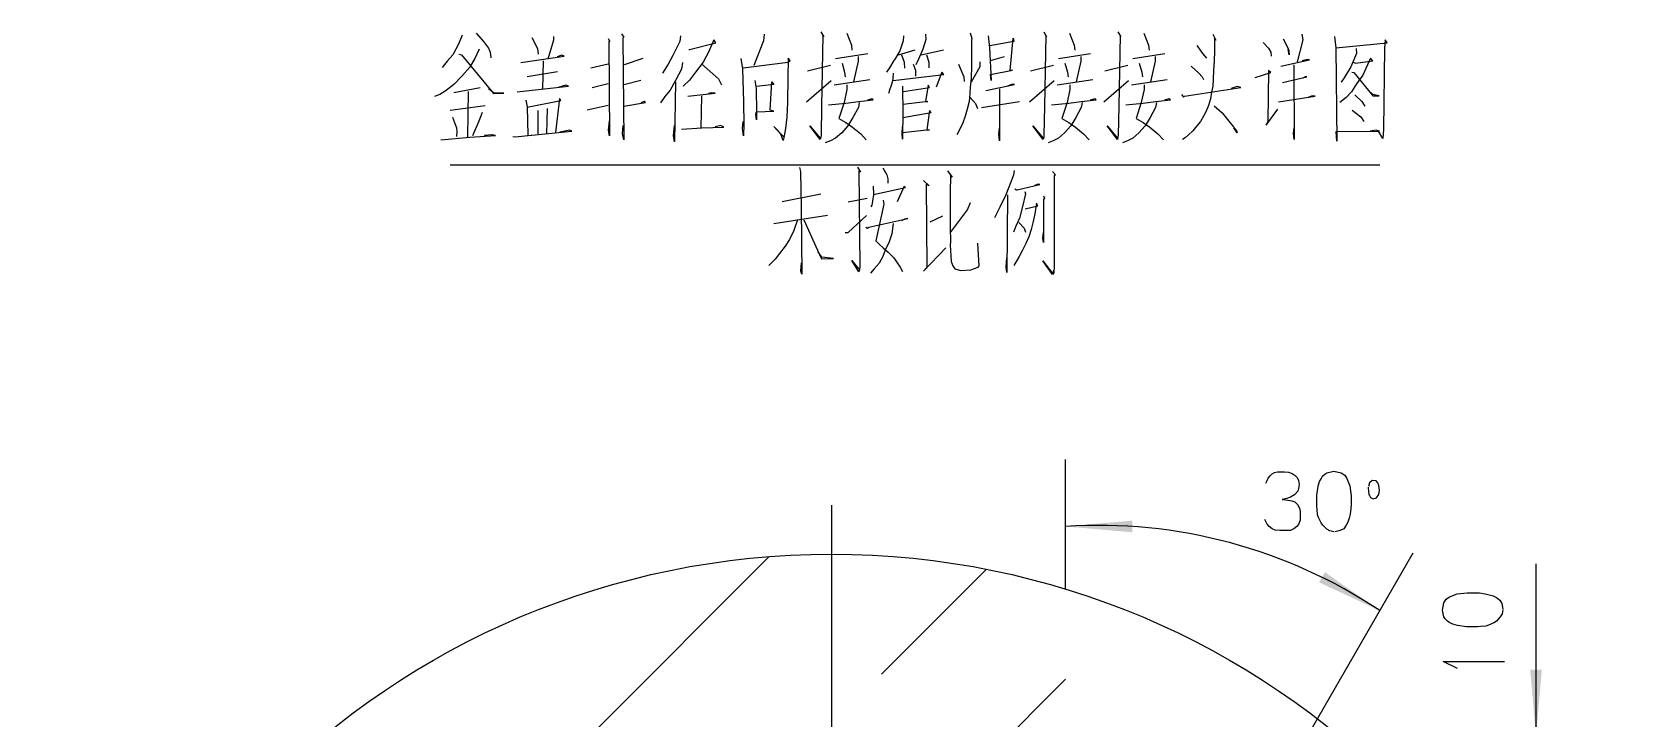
# Model space of a CAD drawing. Extents: x 0 to 8410, y 0 to 11890.
# Drawn here: x 7331 to 8048, y 5945 to 6253 of the extents above; entities that cross this region are included whole.
import ezdxf

# ---------------------------------------------------------------- set-up
doc = ezdxf.new("R2010")
doc.units = 0
doc.header["$MEASUREMENT"] = 0
for name, color, linetype in [('6', 7, 'Continuous'), ('7', 7, 'Continuous'), ('8', 7, 'Continuous')]:
    doc.layers.add(name, color=color, linetype=linetype)

# ---------------------------------------------------------------- blocks, each defined once
blk = doc.blocks.new('BLKENT234')
at = {"layer": '6', "color": 1, "linetype": 'Continuous'}
for p, q in [((7794.59, 6003.04), (7794.59, 6061.19)), ((7888.1, 5911.31), (7950.51, 6019.41))]:
    blk.add_line(p, q, dxfattribs=at)
at = {"layer": '6', "color": 2, "linetype": 'Continuous'}
for p, q in [((7885.5, 6052.85), (7886.42, 6053.97)), ((7886.42, 6053.97), (7887.24, 6054.81)), ((7887.24, 6054.81), (7888.34, 6055.37)), ((7888.34, 6055.37), (7889.62, 6055.65)), ((7889.62, 6055.65), (7892.73, 6055.65)), ((7892.73, 6055.65), (7894.65, 6055.51)), ((7894.65, 6055.51), (7896.3, 6054.95)), ((7896.3, 6054.95), (7897.58, 6054.11)), ((7897.58, 6054.11), (7898.49, 6053.13)), ((7909.84, 6053.69), (7910.85, 6054.67)), ((7910.85, 6054.67), (7911.76, 6055.23)), ((7911.76, 6055.23), (7914.87, 6055.93)), ((7914.87, 6055.93), (7918.17, 6055.23)), ((7918.17, 6055.23), (7919.81, 6054.25)), ((7919.81, 6054.25), (7920.82, 6052.71)), ((7884.4, 6050.61), (7884.95, 6051.73)), ((7884.95, 6051.73), (7885.5, 6052.85)), ((7898.77, 6046.97), (7897.31, 6045.43)), ((7898.49, 6053.13), (7899.14, 6051.73)), ((7899.14, 6048.23), (7898.77, 6046.97)), ((7899.14, 6051.73), (7899.41, 6050.05)), ((7899.41, 6050.05), (7899.14, 6048.23)), ((7907.37, 6045.15), (7907.92, 6049.21)), ((7907.92, 6049.21), (7908.56, 6051.31)), ((7908.56, 6051.31), (7909.2, 6052.57)), ((7909.2, 6052.57), (7909.84, 6053.69)), ((7920.82, 6052.71), (7922.1, 6049.35)), ((7922.1, 6049.35), (7922.65, 6044.87)), ((7930.34, 6048.79), (7930.43, 6046.69)), ((7930.98, 6050.75), (7930.43, 6049.07)), ((7932.08, 6051.73), (7930.98, 6050.75)), ((7933.91, 6051.59), (7932.08, 6051.73)), ((7934.64, 6050.75), (7933.91, 6051.59)), ((7935.1, 6049.63), (7934.64, 6050.75)), ((7935.37, 6047.53), (7935.1, 6049.63)), ((7935.1, 6045.57), (7935.37, 6047.53)), ((7893.83, 6043.75), (7891.81, 6043.33)), ((7891.81, 6043.33), (7893.46, 6043.19)), ((7893.46, 6043.19), (7896.12, 6042.63)), ((7895.47, 6044.31), (7893.83, 6043.75)), ((7897.31, 6045.43), (7895.47, 6044.31)), ((7896.12, 6042.63), (7897.4, 6042.21)), ((7897.4, 6042.21), (7898.59, 6041.09)), ((7898.59, 6041.09), (7899.59, 6039.41)), ((7907.37, 6040.25), (7907.37, 6045.15)), ((7907.46, 6038.85), (7907.37, 6040.25)), ((7922.65, 6041.23), (7922.56, 6039.27)), ((7922.65, 6044.87), (7922.65, 6041.23)), ((7930.43, 6046.69), (7930.61, 6045.57)), ((7930.61, 6045.57), (7930.89, 6045.01)), ((7930.89, 6045.01), (7931.44, 6044.17)), ((7931.44, 6044.17), (7932.63, 6043.61)), ((7932.63, 6043.61), (7934.09, 6044.03)), ((7934.09, 6044.03), (7935.1, 6045.57)), ((7884.95, 6032.27), (7884.04, 6034.37)), ((7899.78, 6033.95), (7899.14, 6032.13)), ((7899.59, 6039.41), (7899.87, 6037.87)), ((7899.87, 6035.21), (7899.78, 6033.95)), ((7899.87, 6037.87), (7899.87, 6035.21)), ((7907.64, 6036.47), (7907.46, 6038.85)), ((7908.1, 6035.21), (7907.64, 6036.47)), ((7909.2, 6032.83), (7908.1, 6035.21)), ((7909.93, 6031.71), (7909.2, 6032.83)), ((7921.19, 6033.11), (7920.46, 6031.71)), ((7921.74, 6034.93), (7921.19, 6033.11)), ((7922.19, 6036.75), (7921.74, 6034.93)), ((7922.56, 6039.27), (7922.19, 6036.75)), ((7885.87, 6031.15), (7884.95, 6032.27)), ((7887.24, 6030.17), (7885.87, 6031.15)), ((7888.61, 6029.47), (7887.24, 6030.17)), ((7890.72, 6029.33), (7888.61, 6029.47)), ((7895.47, 6029.33), (7890.72, 6029.33)), ((7897.03, 6030.17), (7895.47, 6029.33)), ((7898.31, 6031.15), (7897.03, 6030.17)), ((7899.14, 6032.13), (7898.31, 6031.15)), ((7911.76, 6030.03), (7909.93, 6031.71)), ((7913.13, 6029.19), (7911.76, 6030.03)), ((7914.97, 6028.77), (7913.13, 6029.19)), ((7917.8, 6029.33), (7915.33, 6028.77)), ((7919.36, 6030.17), (7917.8, 6029.33)), ((7920.46, 6031.71), (7919.36, 6030.17))]:
    blk.add_line(p, q, dxfattribs=at)
at = {"layer": '6', "color": 1, "linetype": 'Continuous'}
blk.add_arc((7809.36, 5804.5), 227.18, 56.2711, 93.7285, dxfattribs=at)
for points in [[(7794.59, 6031.19), (7824.48, 6033.8), (7824.48, 6028.58)], [(7935.51, 5993.43), (7908.32, 6006.11), (7910.93, 6010.64)]]:
    blk.add_solid(points, dxfattribs=at)
blk = doc.blocks.new('BLKENT244')
at = {"layer": '6', "color": 1, "linetype": 'Continuous'}
for p, q in [((8005.62, 5861.31), (8005.62, 6014.48)), ((7794.59, 5936.98), (8025.62, 5936.98)), ((7888.1, 5911.31), (8025.62, 5911.31))]:
    blk.add_line(p, q, dxfattribs=at)
at = {"layer": '6', "color": 2, "linetype": 'Continuous'}
for p, q in [((7963.62, 5993.7), (7964.32, 5996.99)), ((7964.32, 5996.99), (7965.3, 5998.64)), ((7965.3, 5998.64), (7966.84, 5999.64)), ((7966.84, 5999.64), (7970.2, 6000.92)), ((7970.2, 6000.92), (7974.68, 6001.47)), ((7974.68, 6001.47), (7978.32, 6001.47)), ((7978.32, 6001.47), (7980.28, 6001.38)), ((7980.28, 6001.38), (7982.8, 6001.02)), ((7982.8, 6001.02), (7984.62, 6000.56)), ((7984.62, 6000.56), (7986.44, 6000.01)), ((7986.44, 6000.01), (7987.84, 5999.28)), ((7987.84, 5999.28), (7989.38, 5998.18)), ((7989.38, 5998.18), (7990.22, 5996.62)), ((7990.22, 5996.62), (7990.78, 5994.15)), ((7964.32, 5990.58), (7963.62, 5993.7)), ((7964.88, 5989.67), (7964.32, 5990.58)), ((7965.86, 5988.66), (7964.88, 5989.67)), ((7989.52, 5990.58), (7987.84, 5988.75)), ((7990.36, 5991.96), (7989.52, 5990.58)), ((7990.78, 5993.79), (7990.36, 5991.96)), ((7966.98, 5988.02), (7965.86, 5988.66)), ((7968.24, 5987.38), (7966.98, 5988.02)), ((7970.34, 5986.74), (7968.24, 5987.38)), ((7974.4, 5986.19), (7970.34, 5986.74)), ((7979.3, 5986.19), (7974.4, 5986.19)), ((7980.7, 5986.28), (7979.3, 5986.19)), ((7983.08, 5986.47), (7980.7, 5986.28)), ((7984.34, 5986.93), (7983.08, 5986.47)), ((7986.72, 5988.02), (7984.34, 5986.93)), ((7987.84, 5988.75), (7986.72, 5988.02)), ((7970.34, 5967.53), (7964.04, 5970.64)), ((7964.04, 5970.64), (7991.48, 5970.64))]:
    blk.add_line(p, q, dxfattribs=at)
at = {"layer": '6', "color": 1, "linetype": 'Continuous'}
for points in [[(8005.62, 5936.98), (8003.01, 5966.87), (8008.23, 5966.87)], [(8005.62, 5911.31), (8008.23, 5881.43), (8003.01, 5881.43)]]:
    blk.add_solid(points, dxfattribs=at)
blk = doc.blocks.new('BLKENT550')
at = {"layer": '7', "color": 1, "linetype": 'Continuous'}
for p, q in [((7584.59, 5940.57), (7661.69, 6017.67)), ((7584.59, 5855.71), (7667.09, 5938.21)), ((7584.59, 5770.86), (7667.09, 5853.36)), ((7584.59, 5686.01), (7667.09, 5768.51)), ((7584.59, 5601.16), (7667.09, 5683.66)), ((7584.59, 5516.3), (7667.09, 5598.8)), ((7584.59, 5431.45), (7667.09, 5513.95)), ((7584.59, 5346.6), (7667.09, 5429.1)), ((7629.15, 5306.3), (7667.09, 5344.25))]:
    blk.add_line(p, q, dxfattribs=at)
blk = doc.blocks.new('BLKENT551')
at = {"layer": '7', "color": 1, "linetype": 'Continuous'}
for p, q in [((7712.09, 5964.97), (7759.07, 6011.96)), ((7712.09, 5880.12), (7794.59, 5962.62)), ((7712.09, 5795.27), (7794.59, 5877.77)), ((7712.09, 5710.42), (7794.59, 5792.92)), ((7712.09, 5625.57), (7794.59, 5708.07)), ((7712.09, 5540.71), (7794.59, 5623.21)), ((7712.09, 5455.86), (7794.59, 5538.36)), ((7712.09, 5371.01), (7794.59, 5453.51)), ((7729.64, 5303.71), (7794.59, 5368.66))]:
    blk.add_line(p, q, dxfattribs=at)
blk = doc.blocks.new('BLKENT720')
at = {"layer": '8', "color": 2, "linetype": 'Continuous'}
for p, q in [((7523.99, 6251.65), (7522.29, 6247.53)), ((7530.13, 6252.43), (7533.53, 6248.71)), ((7533.53, 6248.71), (7535.75, 6245.77)), ((7555.23, 6250.47), (7557.71, 6245.57)), ((7564.9, 6249.3), (7562.29, 6240.87)), ((7564.9, 6251.06), (7564.9, 6249.3)), ((7589.35, 6250.08), (7590.13, 6248.71)), ((7590.13, 6248.71), (7589.74, 6248.71)), ((7589.74, 6248.71), (7590, 6206.36)), ((7595.36, 6252.24), (7596.41, 6250.67)), ((7596.41, 6250.67), (7596.01, 6250.28)), ((7596.01, 6250.28), (7596.41, 6204.59)), ((7621.5, 6248.71), (7618.37, 6242.43)), ((7621.89, 6251.26), (7621.5, 6248.71)), ((7625.95, 6245.18), (7637.71, 6248.12)), ((7636.8, 6249.49), (7634.44, 6244)), ((7637.71, 6248.12), (7636.8, 6249.49)), ((7659.02, 6249.1), (7654.71, 6237.92)), ((7659.41, 6252.04), (7659.02, 6249.1)), ((7684.77, 6253.02), (7686.08, 6250.87)), ((7685.69, 6251.65), (7685.16, 6219.69)), ((7686.08, 6250.87), (7685.69, 6251.65)), ((7696.4, 6252.43), (7698.5, 6247.14)), ((7721.76, 6249.1), (7720.19, 6244.59)), ((7721.89, 6251.26), (7721.76, 6249.1)), ((7731.96, 6249.69), (7730.52, 6245.38)), ((7731.83, 6252.04), (7731.96, 6249.69)), ((7751.83, 6252.63), (7752.61, 6250.08)), ((7752.61, 6250.08), (7752.35, 6249.3)), ((7752.35, 6249.3), (7752.35, 6237.73)), ((7759.8, 6251.26), (7760.46, 6245.96)), ((7771.31, 6248.71), (7760.59, 6246.75)), ((7769.74, 6235.77), (7771.04, 6250.28)), ((7771.04, 6250.28), (7771.31, 6248.71)), ((7784.77, 6253.02), (7786.08, 6250.87)), ((7785.68, 6251.65), (7785.16, 6219.69)), ((7786.08, 6250.87), (7785.68, 6251.65)), ((7796.4, 6252.43), (7798.49, 6247.14)), ((7818.1, 6253.02), (7819.41, 6250.87)), ((7819.02, 6251.65), (7818.49, 6219.69)), ((7819.41, 6250.87), (7819.02, 6251.65)), ((7829.74, 6252.43), (7831.83, 6247.14)), ((7860.72, 6252.04), (7862.02, 6249.3)), ((7862.02, 6249.3), (7861.37, 6250.08)), ((7861.37, 6250.08), (7861.37, 6244.59)), ((7883.2, 6248.32), (7885.55, 6245.77)), ((7892.22, 6249.89), (7894.31, 6245.96)), ((7900.98, 6249.49), (7898.49, 6239.69)), ((7900.59, 6252.04), (7900.98, 6249.49)), ((7915.23, 6251.06), (7915.75, 6245.96)), ((7915.88, 6245.96), (7938.89, 6248.12)), ((7937.97, 6249.49), (7937.58, 6245.77)), ((7938.89, 6248.12), (7937.97, 6249.49)), ((7519.67, 6242.83), (7517.19, 6239.89)), ((7522.29, 6247.53), (7519.67, 6242.83)), ((7522.42, 6243.02), (7523.59, 6242.83)), ((7523.59, 6242.83), (7537.97, 6225.38)), ((7529.61, 6241.06), (7527.25, 6237.14)), ((7531.57, 6245.38), (7529.61, 6241.06)), ((7535.75, 6245.77), (7536.41, 6244)), ((7536.41, 6244), (7536.8, 6241.45)), ((7550.26, 6239.3), (7569.74, 6242.24)), ((7557.71, 6245.57), (7557.97, 6243.02)), ((7568.56, 6242.63), (7566.6, 6241.85)), ((7569.74, 6242.24), (7568.56, 6242.63)), ((7604.9, 6241.06), (7596.54, 6238.32)), ((7618.37, 6242.43), (7616.27, 6238.51)), ((7625.55, 6245.18), (7625.95, 6245.18)), ((7634.44, 6244), (7631.96, 6239.49)), ((7648.95, 6241.06), (7649.61, 6236.55)), ((7670.13, 6241.26), (7670, 6232.24)), ((7671.04, 6240.28), (7670.13, 6241.26)), ((7691.44, 6241.06), (7705.82, 6243.41)), ((7698.5, 6247.14), (7698.76, 6244.79)), ((7701.5, 6242.04), (7701.5, 6239.89)), ((7717.84, 6240.47), (7717.58, 6240.28)), ((7720.19, 6244.59), (7717.84, 6240.47)), ((7719.67, 6242.83), (7727.12, 6244.98)), ((7720.98, 6242.83), (7722.16, 6239.49)), ((7728.56, 6240.87), (7727.38, 6238.32)), ((7730.52, 6245.38), (7728.56, 6240.87)), ((7729.74, 6242.83), (7739.8, 6244.98)), ((7732.22, 6242.83), (7733.27, 6239.49)), ((7760.46, 6245.96), (7761.24, 6231.26)), ((7760.85, 6240.28), (7767.25, 6242.04)), ((7791.44, 6241.06), (7805.82, 6243.41)), ((7798.49, 6247.14), (7798.76, 6244.79)), ((7801.5, 6242.04), (7801.5, 6239.89)), ((7824.77, 6241.06), (7839.15, 6243.41)), ((7831.83, 6247.14), (7832.09, 6244.79)), ((7834.83, 6242.04), (7834.83, 6239.89)), ((7853.4, 6246.94), (7853.92, 6246.36)), ((7853.92, 6246.36), (7856.01, 6243.41)), ((7856.01, 6243.41), (7857.84, 6241.26)), ((7861.37, 6244.59), (7861.24, 6239.89)), ((7885.55, 6245.77), (7886.6, 6244)), ((7886.6, 6244), (7886.86, 6242.24)), ((7891.17, 6237.73), (7903.98, 6240.47)), ((7894.31, 6245.96), (7894.7, 6244.59)), ((7894.83, 6242.83), (7894.44, 6245.38)), ((7894.7, 6244.59), (7894.83, 6242.83)), ((7903.07, 6240.67), (7900.72, 6240.08)), ((7903.98, 6240.47), (7903.07, 6240.67)), ((7915.75, 6245.96), (7916.27, 6204)), ((7925.03, 6243.41), (7922.55, 6237.34)), ((7924.9, 6245.57), (7925.03, 6243.41)), ((7931.44, 6241.26), (7927.91, 6233.61)), ((7932.35, 6240.08), (7931.44, 6241.26)), ((7937.58, 6245.77), (7937.19, 6209.3)), ((7517.19, 6239.89), (7514.97, 6237.14)), ((7527.25, 6237.14), (7523.73, 6233.22)), ((7566.73, 6235.18), (7553.14, 6232.83)), ((7560.2, 6240.08), (7559.93, 6227.34)), ((7589.48, 6238.51), (7581.63, 6236.75)), ((7616.27, 6238.51), (7613.79, 6234.59)), ((7622.29, 6236.36), (7619.54, 6231.26)), ((7622.81, 6239.3), (7622.29, 6236.36)), ((7628.56, 6234.98), (7625.95, 6231.45)), ((7631.96, 6239.49), (7628.56, 6234.98)), ((7631.31, 6238.71), (7638.89, 6232.04)), ((7649.61, 6236.55), (7650.13, 6221.65)), ((7650, 6236.94), (7670.13, 6239.49)), ((7670.13, 6239.49), (7671.04, 6240.28)), ((7678.89, 6235.57), (7689.21, 6238.12)), ((7694.31, 6239.1), (7695.49, 6234.98)), ((7695.49, 6234.98), (7695.75, 6232.83)), ((7701.5, 6239.89), (7699.41, 6230.67)), ((7715.62, 6236.94), (7714.31, 6234.98)), ((7717.58, 6240.28), (7715.62, 6236.94)), ((7717.19, 6234.59), (7717.06, 6232.04)), ((7717.19, 6231.26), (7739.93, 6234)), ((7722.16, 6239.49), (7722.29, 6236.75)), ((7726.21, 6238.51), (7727.25, 6235.96)), ((7727.25, 6235.96), (7727.25, 6233.22)), ((7733.27, 6239.49), (7733.27, 6236.94)), ((7739.15, 6234.98), (7736.53, 6228.32)), ((7739.93, 6234), (7739.15, 6234.98)), ((7746.6, 6238.51), (7748.56, 6234)), ((7748.56, 6234), (7748.95, 6232.83)), ((7752.35, 6237.73), (7752.22, 6232.24)), ((7756.14, 6237.34), (7752.22, 6230.47)), ((7756.14, 6239.69), (7756.14, 6237.34)), ((7760.85, 6234), (7770.78, 6235.96)), ((7761.24, 6231.26), (7760.85, 6234)), ((7770.78, 6235.96), (7769.74, 6235.77)), ((7778.89, 6235.57), (7789.21, 6238.12)), ((7794.31, 6239.1), (7795.49, 6234.98)), ((7795.49, 6234.98), (7795.75, 6232.83)), ((7801.5, 6239.89), (7799.41, 6230.67)), ((7812.22, 6235.57), (7822.55, 6238.12)), ((7827.65, 6239.1), (7828.82, 6234.98)), ((7828.82, 6234.98), (7829.08, 6232.83)), ((7834.83, 6239.89), (7832.74, 6230.67)), ((7850.91, 6237.73), (7854.31, 6234.59)), ((7854.31, 6234.59), (7855.88, 6232.83)), ((7860.98, 6235.96), (7860.85, 6231.85)), ((7861.24, 6239.89), (7860.98, 6235.96)), ((7879.67, 6232.63), (7886.73, 6234.79)), ((7885.55, 6235.77), (7885.29, 6212.83)), ((7886.73, 6234.79), (7885.55, 6235.77)), ((7896.93, 6238.32), (7897.19, 6204.79)), ((7922.55, 6237.34), (7919.54, 6232.43)), ((7923.07, 6234.98), (7923.85, 6234.79)), ((7923.59, 6239.49), (7924.64, 6239.1)), ((7923.85, 6234.79), (7932.35, 6224.4)), ((7924.64, 6239.1), (7932.35, 6240.08)), ((7927.91, 6233.61), (7925.16, 6229.69)), ((7516.8, 6226.75), (7513.92, 6224.98)), ((7520.2, 6229.49), (7516.8, 6226.75)), ((7523.73, 6233.22), (7520.2, 6229.49)), ((7531.96, 6227.92), (7520.2, 6225.77)), ((7526.6, 6226.36), (7526.34, 6205.96)), ((7537.97, 6225.77), (7535.75, 6227.53)), ((7548.56, 6226.16), (7571.57, 6228.71)), ((7570.39, 6229.1), (7566.99, 6228.12)), ((7571.57, 6228.71), (7570.39, 6229.1)), ((7582.16, 6228.12), (7589.48, 6229.89)), ((7596.41, 6229.49), (7603.99, 6231.45)), ((7617.19, 6226.94), (7614.84, 6224)), ((7619.54, 6231.26), (7617.19, 6226.94)), ((7619.54, 6230.67), (7619.15, 6203.81)), ((7625.95, 6231.45), (7623.07, 6228.71)), ((7638.89, 6232.04), (7640.2, 6229.3)), ((7655.23, 6231.26), (7655.75, 6227.73)), ((7655.75, 6227.73), (7655.88, 6216.94)), ((7663.72, 6229.49), (7655.88, 6228.51)), ((7662.03, 6217.92), (7662.81, 6230.67)), ((7662.81, 6230.67), (7663.72, 6229.49)), ((7670, 6232.24), (7669.87, 6222.04)), ((7678.36, 6221.65), (7689.48, 6231.26)), ((7690.78, 6229.3), (7706.86, 6231.65)), ((7696.54, 6227.14), (7695.23, 6221.45)), ((7696.54, 6229.3), (7696.54, 6227.14)), ((7715.62, 6226.94), (7715.23, 6225.38)), ((7716.27, 6228.51), (7715.62, 6226.94)), ((7716.8, 6230.47), (7716.27, 6228.51)), ((7717.06, 6232.04), (7716.8, 6230.47)), ((7721.37, 6228.71), (7721.5, 6226.94)), ((7721.5, 6226.94), (7721.63, 6217.92)), ((7721.89, 6226.36), (7733.53, 6228.12)), ((7733.01, 6229.1), (7731.7, 6221.85)), ((7733.53, 6228.12), (7733.01, 6229.1)), ((7748.95, 6232.83), (7749.08, 6230.87)), ((7751.83, 6228.32), (7751.57, 6225.38)), ((7752.22, 6232.24), (7751.83, 6228.32)), ((7758.76, 6226.75), (7771.7, 6229.49)), ((7764.9, 6227.53), (7764.9, 6204.2)), ((7770.26, 6229.49), (7768.56, 6228.71)), ((7771.7, 6229.49), (7770.26, 6229.49)), ((7778.36, 6221.65), (7789.48, 6231.26)), ((7790.78, 6229.3), (7806.86, 6231.65)), ((7796.53, 6227.14), (7795.23, 6221.45)), ((7796.53, 6229.3), (7796.53, 6227.14)), ((7811.7, 6221.65), (7822.81, 6231.26)), ((7824.12, 6229.3), (7840.19, 6231.65)), ((7829.87, 6227.14), (7828.56, 6221.45)), ((7829.87, 6229.3), (7829.87, 6227.14)), ((7847.91, 6224.2), (7873.14, 6228.12)), ((7855.88, 6232.83), (7856.53, 6231.65)), ((7860.59, 6228.71), (7860.06, 6225.96)), ((7860.85, 6231.85), (7860.59, 6228.71)), ((7871.57, 6228.51), (7868.82, 6227.73)), ((7873.14, 6228.12), (7871.57, 6228.51)), ((7891.96, 6230.28), (7902.81, 6232.83)), ((7902.02, 6232.83), (7900.98, 6232.24)), ((7902.81, 6232.83), (7902.02, 6232.83)), ((7919.54, 6232.43), (7918.23, 6230.47)), ((7922.81, 6226.16), (7920.46, 6223.61)), ((7925.16, 6229.69), (7922.81, 6226.16)), ((7513.92, 6224.98), (7511.57, 6224)), ((7534.18, 6219.89), (7518.5, 6217.73)), ((7542.68, 6225.57), (7537.97, 6225.77)), ((7537.97, 6225.38), (7542.68, 6225.57)), ((7552.48, 6222.43), (7553.01, 6219.49)), ((7553.01, 6219.49), (7553.4, 6206.75)), ((7553.14, 6219.3), (7568.17, 6222.24)), ((7567.52, 6223.22), (7565.82, 6207.92)), ((7568.17, 6222.24), (7567.52, 6223.22)), ((7589.35, 6220.08), (7580.06, 6217.92)), ((7596.41, 6219.69), (7606.21, 6221.45)), ((7605.56, 6221.85), (7603.99, 6221.26)), ((7606.21, 6221.45), (7605.56, 6221.85)), ((7614.84, 6224), (7612.88, 6221.26)), ((7625.16, 6224.2), (7637.45, 6225.57)), ((7631.31, 6224.4), (7631.04, 6210.08)), ((7635.62, 6225.77), (7634.44, 6225.38)), ((7637.45, 6225.57), (7635.62, 6225.77)), ((7650.13, 6221.65), (7650.13, 6221.26)), ((7650.13, 6221.26), (7650.26, 6211.85)), ((7669.87, 6221.45), (7669.61, 6214.79)), ((7669.87, 6222.04), (7669.87, 6221.45)), ((7685.16, 6219.69), (7684.9, 6206.75)), ((7688.3, 6220.28), (7696.01, 6221.06)), ((7695.23, 6221.45), (7692.87, 6214.2)), ((7696.01, 6221.06), (7701.63, 6221.85)), ((7701.63, 6219.1), (7699.15, 6214.59)), ((7701.63, 6221.85), (7708.3, 6222.63)), ((7702.03, 6221.45), (7701.63, 6219.1)), ((7707.65, 6223.02), (7705.69, 6222.43)), ((7708.3, 6222.63), (7707.65, 6223.02)), ((7732.87, 6221.85), (7721.76, 6220.47)), ((7731.7, 6221.85), (7732.87, 6221.85)), ((7751.31, 6221.85), (7750.52, 6218.32)), ((7751.57, 6225.38), (7751.31, 6221.85)), ((7751.57, 6223.81), (7754.18, 6220.87)), ((7754.18, 6220.87), (7755.1, 6218.71)), ((7756.93, 6219.1), (7773.92, 6221.85)), ((7785.16, 6219.69), (7784.9, 6206.75)), ((7788.3, 6220.28), (7796.01, 6221.06)), ((7795.23, 6221.45), (7792.87, 6214.2)), ((7796.01, 6221.06), (7801.63, 6221.85)), ((7801.63, 6219.1), (7799.15, 6214.59)), ((7801.63, 6221.85), (7808.3, 6222.63)), ((7802.02, 6221.45), (7801.63, 6219.1)), ((7807.65, 6223.02), (7805.68, 6222.43)), ((7808.3, 6222.63), (7807.65, 6223.02)), ((7818.49, 6219.69), (7818.23, 6206.75)), ((7821.63, 6220.28), (7829.34, 6221.06)), ((7828.56, 6221.45), (7826.21, 6214.2)), ((7829.34, 6221.06), (7834.97, 6221.85)), ((7834.97, 6219.1), (7832.48, 6214.59)), ((7834.97, 6221.85), (7841.63, 6222.63)), ((7835.36, 6221.45), (7834.97, 6219.1)), ((7840.98, 6223.02), (7839.02, 6222.43)), ((7841.63, 6222.63), (7840.98, 6223.02)), ((7846.6, 6224.98), (7847.51, 6223.81)), ((7847.51, 6223.81), (7847.91, 6224.2)), ((7858.76, 6220.08), (7857.71, 6217.53)), ((7859.54, 6223.02), (7858.76, 6220.08)), ((7860.06, 6225.96), (7859.54, 6223.02)), ((7861.24, 6219.89), (7864.9, 6216.75)), ((7890.13, 6221.65), (7906.6, 6224.2)), ((7905.42, 6224.4), (7903.59, 6223.81)), ((7906.6, 6224.2), (7905.42, 6224.4)), ((7920.46, 6223.61), (7917.58, 6221.45)), ((7924.38, 6224.79), (7927.51, 6221.85)), ((7927.51, 6221.85), (7928.82, 6219.69)), ((7932.35, 6224.98), (7931.04, 6225.96)), ((7935.23, 6224.4), (7932.35, 6224.98)), ((7932.35, 6224.4), (7935.23, 6224.4)), ((7519.54, 6214.79), (7521.37, 6210.08)), ((7531.44, 6213.02), (7528.56, 6206.36)), ((7532.88, 6216.94), (7531.44, 6213.02)), ((7557.84, 6217.73), (7557.84, 6207.34)), ((7562.03, 6218.71), (7561.76, 6207.34)), ((7589.61, 6208.9), (7590, 6213.22)), ((7649.61, 6209.69), (7650, 6212.83)), ((7650.26, 6211.85), (7650.13, 6206.36)), ((7655.62, 6216.16), (7655.88, 6217.14)), ((7656.01, 6213.61), (7655.62, 6216.16)), ((7655.88, 6217.14), (7663.72, 6217.53)), ((7655.88, 6216.94), (7656.01, 6213.61)), ((7663.72, 6217.53), (7662.03, 6217.92)), ((7669.61, 6214.79), (7668.95, 6209.69)), ((7692.87, 6214.2), (7696.01, 6212.43)), ((7696.01, 6212.43), (7699.02, 6210.28)), ((7699.15, 6214.59), (7696.93, 6210.87)), ((7721.63, 6217.92), (7721.5, 6204.98)), ((7721.63, 6214.59), (7734.31, 6216.94)), ((7733.53, 6217.73), (7732.35, 6209.1)), ((7734.31, 6216.94), (7733.53, 6217.73)), ((7748.43, 6212.24), (7747.25, 6209.69)), ((7749.61, 6215.18), (7748.43, 6212.24)), ((7750.52, 6218.32), (7749.61, 6215.18)), ((7792.87, 6214.2), (7796.01, 6212.43)), ((7796.01, 6212.43), (7799.02, 6210.28)), ((7799.15, 6214.59), (7796.93, 6210.87)), ((7826.21, 6214.2), (7829.34, 6212.43)), ((7829.34, 6212.43), (7832.35, 6210.28)), ((7832.48, 6214.59), (7830.26, 6210.87)), ((7855.1, 6212.83), (7853.53, 6210.87)), ((7856.53, 6215.18), (7855.1, 6212.83)), ((7857.71, 6217.53), (7856.53, 6215.18)), ((7864.9, 6216.75), (7867.78, 6213.02)), ((7867.78, 6213.02), (7869.74, 6210.67)), ((7884.51, 6211.26), (7889.74, 6218.32)), ((7885.29, 6212.83), (7884.51, 6211.26)), ((7923.2, 6217.92), (7926.99, 6214.98)), ((7926.99, 6214.98), (7928.43, 6212.83)), ((7514.31, 6204.59), (7527.39, 6205.77)), ((7521.37, 6210.08), (7521.5, 6208.51)), ((7521.5, 6208.51), (7521.37, 6206.16)), ((7527.39, 6205.77), (7538.89, 6206.55)), ((7537.32, 6206.94), (7533.79, 6206.55)), ((7538.89, 6206.55), (7537.32, 6206.94)), ((7546.6, 6206.16), (7547.78, 6205.96)), ((7547.78, 6205.96), (7554.84, 6206.75)), ((7554.84, 6206.75), (7555.23, 6206.75)), ((7555.23, 6206.75), (7573.14, 6208.51)), ((7572.22, 6208.9), (7567.78, 6208.12)), ((7573.14, 6208.51), (7572.22, 6208.9)), ((7590, 6206.36), (7589.61, 6208.9)), ((7595.88, 6207.34), (7596.14, 6211.06)), ((7596.41, 6204.59), (7595.88, 6207.34)), ((7618.76, 6206.36), (7619.15, 6211.06)), ((7619.15, 6203.81), (7618.76, 6206.36)), ((7622.29, 6209.49), (7631.44, 6210.08)), ((7631.44, 6210.08), (7641.24, 6210.28)), ((7639.93, 6211.06), (7637.45, 6210.47)), ((7641.24, 6210.28), (7639.93, 6211.06)), ((7650.13, 6206.36), (7649.61, 6209.69)), ((7666.86, 6207.14), (7663.72, 6210.67)), ((7663.72, 6210.67), (7668.17, 6205.96)), ((7667.91, 6204.4), (7666.86, 6207.14)), ((7668.43, 6206.36), (7667.91, 6204.4)), ((7668.95, 6209.69), (7668.43, 6206.36)), ((7684.51, 6204.79), (7679.93, 6210.87)), ((7679.93, 6210.87), (7684.51, 6205.38)), ((7684.77, 6205.77), (7684.51, 6204.79)), ((7684.9, 6206.75), (7684.77, 6205.77)), ((7691.44, 6205.38), (7689.08, 6204.2)), ((7694.18, 6207.73), (7691.44, 6205.38)), ((7696.93, 6210.87), (7694.18, 6207.73)), ((7699.02, 6210.28), (7702.68, 6207.34)), ((7702.68, 6207.34), (7705.16, 6204.59)), ((7721.24, 6207.34), (7721.37, 6210.47)), ((7721.5, 6204.98), (7721.24, 6207.34)), ((7733.53, 6209.1), (7721.37, 6207.73)), ((7732.35, 6209.1), (7733.53, 6209.1)), ((7747.25, 6209.69), (7745.82, 6206.94)), ((7764.64, 6207.14), (7764.9, 6209.89)), ((7764.9, 6204.2), (7764.64, 6207.14)), ((7784.51, 6204.79), (7779.93, 6210.87)), ((7779.93, 6210.87), (7784.51, 6205.38)), ((7784.77, 6205.77), (7784.51, 6204.79)), ((7784.9, 6206.75), (7784.77, 6205.77)), ((7791.44, 6205.38), (7789.08, 6204.2)), ((7794.18, 6207.73), (7791.44, 6205.38)), ((7796.93, 6210.87), (7794.18, 6207.73)), ((7799.02, 6210.28), (7802.68, 6207.34)), ((7802.68, 6207.34), (7805.16, 6204.59)), ((7817.84, 6204.79), (7813.27, 6210.87)), ((7813.27, 6210.87), (7817.84, 6205.38)), ((7818.1, 6205.77), (7817.84, 6204.79)), ((7818.23, 6206.75), (7818.1, 6205.77)), ((7824.77, 6205.38), (7822.42, 6204.2)), ((7827.51, 6207.73), (7824.77, 6205.38)), ((7830.26, 6210.87), (7827.51, 6207.73)), ((7832.35, 6210.28), (7836.01, 6207.34)), ((7836.01, 6207.34), (7838.49, 6204.59)), ((7848.17, 6205.57), (7846.99, 6204.79)), ((7849.74, 6206.94), (7848.17, 6205.57)), ((7851.7, 6208.71), (7849.74, 6206.94)), ((7853.53, 6210.87), (7851.7, 6208.71)), ((7869.74, 6210.67), (7871.17, 6209.1)), ((7871.57, 6207.73), (7870, 6210.08)), ((7871.17, 6209.1), (7871.57, 6207.73)), ((7896.8, 6207.53), (7897.06, 6210.08)), ((7897.19, 6204.79), (7896.8, 6207.53)), ((7916.01, 6208.32), (7935.36, 6208.51)), ((7916.27, 6204), (7916.01, 6208.32)), ((7933.92, 6208.9), (7931.17, 6208.51)), ((7935.36, 6208.51), (7933.92, 6208.9)), ((7936.93, 6205.18), (7934.96, 6208.51)), ((7937.19, 6209.3), (7936.93, 6205.18)), ((7689.08, 6204.2), (7686.73, 6203.22)), ((7789.08, 6204.2), (7786.73, 6203.22)), ((7822.42, 6204.2), (7820.06, 6203.22)), ((7675.17, 6192.24), (7675.69, 6190.47)), ((7675.69, 6190.47), (7675.95, 6174.2)), ((7701.18, 6192.43), (7702.62, 6190.08)), ((7702.62, 6190.08), (7701.83, 6190.67)), ((7701.83, 6190.67), (7702.35, 6147.92)), ((7712.55, 6192.04), (7714.38, 6188.9)), ((7741.57, 6190.67), (7743.79, 6187.92)), ((7771.5, 6190.87), (7771.24, 6188.71)), ((7788.76, 6190.47), (7790.07, 6188.9)), ((7708.24, 6183.81), (7708.37, 6180.08)), ((7708.37, 6180.08), (7722.75, 6183.22)), ((7714.38, 6188.9), (7714.9, 6187.14)), ((7714.9, 6187.14), (7714.9, 6185.18)), ((7722.22, 6183.81), (7719.09, 6176.75)), ((7722.75, 6183.22), (7722.22, 6183.81)), ((7730.85, 6186.36), (7733.47, 6184)), ((7733.47, 6184), (7732.03, 6184.79)), ((7732.03, 6184.79), (7732.42, 6147.34)), ((7743.01, 6188.9), (7742.88, 6180.67)), ((7743.79, 6187.92), (7743.01, 6188.9)), ((7771.24, 6188.71), (7767.84, 6179.89)), ((7772.94, 6182.24), (7783.01, 6184.59)), ((7782.09, 6184.79), (7780.52, 6184)), ((7783.01, 6184.59), (7782.09, 6184.79)), ((7790.07, 6188.9), (7789.41, 6188.51)), ((7789.41, 6188.51), (7789.54, 6147.92)), ((7667.45, 6176.94), (7684.84, 6180.47)), ((7697.13, 6176.75), (7705.62, 6178.51)), ((7707.98, 6177.14), (7707.71, 6175.38)), ((7708.37, 6180.08), (7707.98, 6177.14)), ((7712.81, 6177.53), (7713.07, 6175.77)), ((7742.88, 6180.67), (7742.88, 6172.24)), ((7750.59, 6173.22), (7751.9, 6176.55)), ((7767.84, 6179.89), (7765.1, 6174.4)), ((7768.5, 6179.89), (7768.24, 6145.18)), ((7771.77, 6182.63), (7772.55, 6182.24)), ((7772.55, 6182.24), (7772.94, 6182.24)), ((7776.6, 6180.47), (7775.3, 6174.79)), ((7776.34, 6181.45), (7776.6, 6180.47)), ((7781.57, 6176.16), (7780.79, 6171.45)), ((7782.09, 6174.98), (7781.57, 6176.16)), ((7784.71, 6179.49), (7785.1, 6178.51)), ((7785.1, 6178.51), (7784.71, 6177.92)), ((7784.71, 6177.92), (7784.71, 6158.51)), ((7663.79, 6167.14), (7687.84, 6170.87)), ((7674.38, 6168.71), (7672.68, 6164)), ((7675.95, 6174.2), (7676.34, 6144.4)), ((7677.13, 6168.71), (7683.27, 6155.18)), ((7697, 6163.02), (7705.23, 6170.67)), ((7706.28, 6165.38), (7723.79, 6169.3)), ((7707.71, 6175.38), (7707.19, 6174.59)), ((7713.07, 6175.77), (7709.41, 6159.3)), ((7722.35, 6169.1), (7720.92, 6168.32)), ((7723.79, 6169.3), (7722.35, 6169.1)), ((7733.86, 6167.92), (7739.48, 6170.47)), ((7742.88, 6172.24), (7742.88, 6164.79)), ((7743.01, 6163.02), (7750.59, 6173.22)), ((7765.1, 6174.4), (7762.75, 6169.69)), ((7773.86, 6169.49), (7772.29, 6165.96)), ((7775.3, 6174.79), (7773.86, 6169.49)), ((7776.47, 6173.61), (7782.09, 6174.98)), ((7780.79, 6171.45), (7779.87, 6167.34)), ((7672.68, 6164), (7670.72, 6159.89)), ((7695.69, 6163.02), (7697, 6163.02)), ((7704.97, 6165.38), (7705.75, 6164.98)), ((7705.75, 6164.98), (7706.28, 6165.38)), ((7716.6, 6162.43), (7715.43, 6158.9)), ((7717.26, 6167.14), (7716.6, 6162.43)), ((7742.88, 6164.79), (7743.01, 6159.49)), ((7772.29, 6165.96), (7771.24, 6163.22)), ((7773.6, 6167.53), (7776.08, 6164.98)), ((7776.08, 6164.98), (7776.6, 6163.22)), ((7779.09, 6164.4), (7778.17, 6161.06)), ((7779.87, 6167.34), (7779.09, 6164.4)), ((7784.32, 6160.47), (7784.71, 6163.02)), ((7668.76, 6156.94), (7666.28, 6153.61)), ((7670.72, 6159.89), (7668.76, 6156.94)), ((7683.27, 6155.18), (7685.1, 6151.26)), ((7685.23, 6152.04), (7683.66, 6154.4)), ((7709.41, 6159.3), (7711.11, 6157.73)), ((7711.11, 6157.73), (7712.81, 6156.16)), ((7713.86, 6155.38), (7712.42, 6152.04)), ((7712.81, 6156.16), (7715.03, 6154.2)), ((7715.43, 6158.9), (7713.86, 6155.38)), ((7730.85, 6145.77), (7740.92, 6156.16)), ((7743.01, 6158.9), (7742.88, 6157.53)), ((7742.88, 6157.53), (7743.27, 6150.08)), ((7743.01, 6159.49), (7743.01, 6158.9)), ((7755.82, 6148.12), (7755.3, 6158.32)), ((7775.16, 6154.79), (7773.73, 6152.24)), ((7776.73, 6158.12), (7775.16, 6154.79)), ((7778.17, 6161.06), (7776.73, 6158.12)), ((7784.71, 6158.51), (7784.32, 6160.47)), ((7664.32, 6151.06), (7661.44, 6148.32)), ((7666.28, 6153.61), (7664.32, 6151.06)), ((7675.82, 6145.77), (7676.08, 6149.49)), ((7685.1, 6151.26), (7690.46, 6151.45)), ((7690.46, 6151.45), (7685.23, 6152.04)), ((7701.83, 6145.38), (7698.69, 6150.47)), ((7698.69, 6150.47), (7701.83, 6146.55)), ((7702.35, 6147.92), (7702.22, 6146.36)), ((7710.98, 6149.3), (7708.76, 6146.75)), ((7712.42, 6152.04), (7710.98, 6149.3)), ((7715.03, 6154.2), (7717.52, 6151.65)), ((7717.52, 6151.65), (7719.09, 6149.49)), ((7719.09, 6149.49), (7720.39, 6147.53)), ((7720.39, 6147.53), (7721.44, 6145.57)), ((7732.42, 6147.34), (7730.85, 6145.77)), ((7743.27, 6150.08), (7744.05, 6148.12)), ((7744.05, 6148.12), (7744.97, 6146.75)), ((7752.16, 6146.36), (7755.43, 6147.53)), ((7755.43, 6147.53), (7755.82, 6148.12)), ((7767.97, 6147.73), (7768.24, 6151.65)), ((7768.24, 6145.18), (7767.97, 6147.73)), ((7772.29, 6149.69), (7771.37, 6148.32)), ((7773.73, 6152.24), (7772.29, 6149.69)), ((7788.76, 6144.2), (7784.32, 6150.28)), ((7784.32, 6150.28), (7788.89, 6144.59)), ((7789.54, 6147.92), (7789.28, 6144.98)), ((7676.34, 6144.4), (7675.82, 6145.77)), ((7702.22, 6146.36), (7701.83, 6145.38)), ((7708.76, 6146.75), (7707.06, 6144.79)), ((7744.97, 6146.75), (7747.45, 6145.96)), ((7747.45, 6145.96), (7752.16, 6146.36)), ((7789.28, 6144.98), (7788.76, 6144.2)), ((7788.89, 6144.59), (7789.28, 6146.16))]:
    blk.add_line(p, q, dxfattribs=at)

msp = doc.modelspace()

# ---------------------------------------------------------------- linework, layer by layer
at = {"layer": '6'}
for p, q in [((7935.51, 6193.28), (7518.58, 6193.28)), ((7689.59, 6040.79), (7689.59, 5275.41))]:
    msp.add_line(p, q, dxfattribs=at)
at = {"layer": '6', "const_width": 0.03}
for points in [[(7667.09, 5302.17), (7667.09, 6018.05)], [(7712.09, 5302.17), (7712.09, 6018.05)], [(7584.59, 5317.18), (7584.59, 6003.04)], [(7794.59, 5317.18), (7794.59, 6003.04)]]:
    msp.add_lwpolyline(points, dxfattribs=at)
at = {"layer": '6'}
msp.add_circle((7689.59, 5660.11), 358.644, dxfattribs=at)

# ---------------------------------------------------------------- block references
for name in ['BLKENT720', 'BLKENT234', 'BLKENT550', 'BLKENT551', 'BLKENT244']:
    msp.add_blockref(name, (0, 0), dxfattribs=at)

doc.saveas('drawing.dxf')
